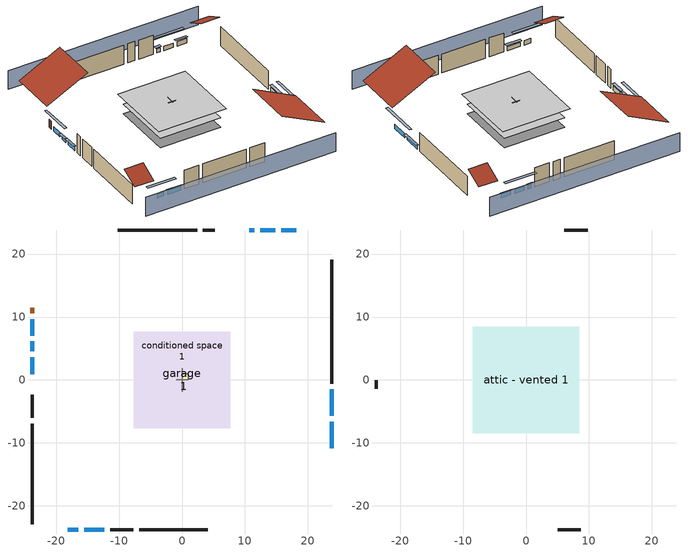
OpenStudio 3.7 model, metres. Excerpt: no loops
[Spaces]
garage 1
 floor foundation (Slab1 construction): -3.66,-3.66 -3.66,3.66 3.66,3.66 3.66,-3.66 z0
 wall outside (Wall1 construction): -11.41,-23.82 -7.75,-23.82 z0:4.88
 wall outside (Wall2 construction): -23.82,-2.34 -23.82,-6 z0:4.88
 wall outside (Wall12 construction): 5.16,23.82 3.33,23.82 z0:4.88
 wall to conditioned space 1 (Wall5 construction Reversed): 0,-1.83 0,1.83 z0:4.88
 wall to conditioned space 1 (Wall6 construction Reversed): 0.91,0 -0.91,0 z0:4.88
conditioned space 1
 floor to garage 1 (Floor1 construction): -3.66,-3.66 -3.66,3.66 3.66,3.66 3.66,-3.66 z0
 floor foundation (Slab2 construction): -7.63,-7.63 -7.63,7.63 7.63,7.63 7.63,-7.63 z0
 floor adiabatic (AdiabaticFloorConstruction): -7.63,-7.63 -7.63,7.63 7.63,7.63 7.63,-7.63 z2.44
 wall outside (Wall3 construction): 23.82,-0.57 23.82,19.1 z0:4.88
 wall outside (Wall4 construction): -6.82,-23.82 4.11,-23.82 z0:4.88
 wall outside (Wall7 construction): -23.82,-6.93 -23.82,-22.89 z0:4.88
 wall outside (Wall8 construction): 2.4,23.82 -10.19,23.82 z0:4.88
 wall outside (AdiabaticWallConstruction): 23.82,-10.85 23.82,-6.64 / 23.82,-5.71 23.82,-1.5 z0:1.13; -18.16,-23.82 -16.49,-23.82 / 14.82,23.82 12.42,23.82 / 18.16,23.82 15.75,23.82 z0:1.1; -15.56,-23.82 -12.33,-23.82 z0:1.07; -23.82,9.64 -23.82,7.06 z0:1.16; -23.82,6.13 -23.82,4.53 / 11.49,23.82 10.72,23.82 z0:1.04; -23.82,3.61 -23.82,0.88 z0:1.19
 wall outside (AdiabaticWallConstruction 1): -23.82,11.49 -23.82,10.57 z0:2.03
 window (WindowConstruction): 23.82,-10.85 23.82,-6.64 z0:1.13
 window (WindowConstruction 1): 23.82,-5.71 23.82,-1.5 z0:1.13
 window (WindowConstruction 2): -18.15,-23.82 -16.49,-23.82 z0:1.1
 window (WindowConstruction 3): -15.56,-23.82 -12.34,-23.82 z0:1.07
 window (WindowConstruction 4): -23.82,9.64 -23.82,7.06 z0:1.16
 window (WindowConstruction 5): -23.82,6.13 -23.82,4.53 z0:1.04
 window (WindowConstruction 6): -23.82,3.6 -23.82,0.89 z0:1.19
 window (WindowConstruction 7): 14.82,23.82 12.42,23.82 z0:1.1
 window (WindowConstruction 8): 11.49,23.82 10.72,23.82 z0:1.04
 window (WindowConstruction 9): 18.15,23.82 15.75,23.82 z0:1.1
 door (Door): -23.82,11.48 -23.82,10.57 z0:2.03
 ceiling adiabatic (AdiabaticFloorConstruction): 7.63,-7.63 7.63,7.63 -7.63,7.63 -7.63,-7.63 z2.44
central ac and furnace airloop ret air space
 floor adiabatic (AdiabaticConst): 0,0 0,1 1,1 1,0 z0
 wall adiabatic (AdiabaticConst): 0,1 0,0 1,0 1,1 0,1 z0:1
 ceiling adiabatic (AdiabaticConst): 1,0 1,1 0,1 0,0 z1
attic - vented 1
 floor to conditioned space 1 (Floor2 construction Reversed): -8.46,-8.46 -8.46,8.46 8.46,8.46 8.46,-8.46 z4.88
 wall outside (Wall9 construction): 5.04,-23.82 8.73,-23.82 z0:4.88
 wall outside (Wall10 construction): 9.79,23.82 6.09,23.82 z0:4.88
 wall outside (Wall11 construction): -23.82,-0.04 -23.82,-1.42 z0:4.88
 roof outside (Roof1 construction): 23.82,-11.78,4.88 13.05,-11.78,10.26 13.05,-23.82,10.26 23.82,-23.82,4.88
 roof outside (Roof2 construction): -19.08,-23.82,4.88 -19.08,-19.58,7 -23.82,-19.58,7 -23.82,-23.82,4.88
 roof outside (Roof3 construction): 19.08,23.82,4.88 19.08,19.58,7 23.82,19.58,7 23.82,23.82,4.88
 roof outside (Roof4 construction): -23.82,12.41,4.88 -13.62,12.41,9.98 -13.62,23.82,9.98 -23.82,23.82,4.88
shading: 23.82,28.39 -23.82,28.39 / -23.82,-28.39 23.82,-28.39 z0:4.88; 23.82,-3.89 23.82,-13.59 24.43,-13.59 24.43,-3.89 z3.87; 23.82,-1.19 23.82,-6.01 24.43,-6.01 24.43,-1.19 z1.43; -13.74,-23.82 -20.9,-23.82 -20.9,-24.43 -13.74,-24.43 z3.84; -12.03,-23.82 -15.86,-23.82 -15.86,-24.43 -12.03,-24.43 z1.37; -23.82,4.32 -23.82,12.38 -24.43,12.38 -24.43,4.32 z3.9; -23.82,4.23 -23.82,6.43 -24.43,6.43 -24.43,4.23 z1.34; -23.82,0.58 -23.82,3.91 -24.43,3.91 -24.43,0.58 z1.49; 9.67,23.82 17.56,23.82 17.56,24.43 9.67,24.43 z3.84; 10.41,23.82 11.79,23.82 11.79,24.43 10.41,24.43 z1.34; 15.45,23.82 18.46,23.82 18.46,24.43 15.45,24.43 z1.4
[Site]
Flagstaff Airport_AZ_USA: Latitude {deg}=35.14; Longitude {deg}=-111.67; Time Zone {hr}=-7; Elevation {m}=2139; Terrain=Suburbs
[Site:GroundTemperature:Shallow]
5.11996, 3.5264, 3.39878, 4.15501, 7.19083, 10.2125, 12.8321, 14.4916, 14.6326, 13.2829, 10.7301, 7.80108
[Site:WaterMainsTemperature]
Calculation Method=Schedule; Temperature Schedule=mains temperature schedule
[Building]
Building 1
[Material] Roughness=Rough
Name | Thickness {m} | Conductivity {W/m-K} | Density {kg/m3} | Specific Heat {J/kg-K} | Thermal Absorptance | Solar Absorptance | Visible Absorptance
wood shingles or shakes | 0.00635 | 0.162714 | 1121.4 | 1465.45 | 0.9 | 0.85 | 0.85
roof rigid ins | 0.00281632 | 0.029427 | 32.04 | 1214.23 | 0.9 | 0.7 | 0.7
osb sheathing 0.5 in. | 0.0127 | 0.115458 | 512.64 | 1214.23 | 0.9 | 0.6 | 0.6
wood siding | 0.0254 | 0.102417 | 544.68 | 1172.36 | 0.9 | 0.85 | 0.85
osb sheathing 0.5 in. 1 | 0.0127 | 0.115458 | 512.64 | 1214.23 | 0.9 | 0.7 | 0.7
wall stud and cavity | 0.1397 | 0.727959 | 139.0536 | 1170.24 | 0.9 | 0.6 | 0.6
wall stud and cavity 1 | 0.1397 | 0.0951301 | 139.0536 | 1170.24 | 0.9 | 0.7 | 0.7
gypsum board | 0.0127 | 0.160291 | 801 | 837.4 | 0.9 | 0.6 | 0.6
osb sheathing 0.5 in. 2; osb sheathing 0.5 in. 3 | 0.0127 | 0.115458 | 512.64 | 1214.23
wall stud and cavity 2 | 0.1397 | 0.0856282 | 139.0536 | 1170.24 | 0.9 | 0.7 | 0.7
floor stud and cavity | 0.1397 | 0.923637 | 92.3553 | 1139.71 | 0.9 | 0.7 | 0.7
osb sheathing 0.75 in. | 0.01905 | 0.115458 | 512.64 | 1214.23 | 0.9 | 0.7 | 0.7
floor covering | 0.0127 | 0.0433444 | 54.468 | 1339.84 | 0.9 | 0.6 | 0.6
ceiling loosefill ins | 0.0846667 | 0.0480833 | 16.02 | 1046.75 | 0.9 | 0.7 | 0.7
ceiling stud and cavity | 0.1397 | 0.0920385 | 65.682 | 1177.47 | 0.9 | 0.7 | 0.7
concrete 4.0 in. | 0.1016 | 1.803125 | 2242.8 | 837.4 | 0.9 | 0.7 | 0.7
floor covering 1 | 0.0127 | 0.0450781 | 54.468 | 1339.84 | 0.9 | 0.9 | 0.9
wood siding 1; wood siding 2 | 0.0254 | 0.102417 | 544.68 | 1172.36
wall rigid ins; floor rigid ins | 0.512978 | 0.029427 | 32.04 | 1214.23 | 0.9 | 0.7 | 0.7
wall stud and cavity 3 | 0.0889 | 0.380278 | 52.3479 | 1209.89 | 0.9 | 0.7 | 0.7
door material | 0.04445 | 0.0612267 | 512.64 | 1214.23 | 0.9 | 0.7 | 0.7
floor stud and cavity 1 | 0.1397 | 1.75129 | 37.0049 | 1207.88 | 0.9 | 0.7 | 0.7
wall stud and cavity 4 | 0.0889 | 0.391764 | 83.0341 | 1211.67 | 0.9 | 0.7 | 0.7
furniture material conditioned space 1; furniture material garage 1 | 0.1524 | 0.115458 | 640.8 | 1214.23 | 0.9 | 0.6 | 0.6
[Construction]
Roof1 construction; Roof2 construction; Roof3 construction; Roof4 construction: wood shingles or shakes, roof rigid ins, osb sheathing 0.5 in.
Wall1 construction; Wall2 construction: wood siding, osb sheathing 0.5 in. 1, wall stud and cavity
Wall3 construction; Wall4 construction: wood siding, osb sheathing 0.5 in. 1, wall stud and cavity 1, gypsum board
Wall5 construction Reversed: gypsum board, wall stud and cavity 2, osb sheathing 0.5 in. 2
Wall6 construction Reversed: gypsum board, wall stud and cavity 2, osb sheathing 0.5 in. 3
Wall7 construction; Wall8 construction: wood siding, osb sheathing 0.5 in. 3, wall stud and cavity 1, gypsum board
Wall9 construction; Wall10 construction; Wall11 construction; Wall12 construction: wood siding, osb sheathing 0.5 in. 3, wall stud and cavity
Floor1 construction: floor stud and cavity, osb sheathing 0.75 in., floor covering
Floor2 construction Reversed: gypsum board, ceiling stud and cavity, ceiling loosefill ins
Slab1 construction: concrete 4.0 in.
Slab2 construction: concrete 4.0 in., floor covering 1
WindowConstruction; WindowConstruction 1; WindowConstruction 2; WindowConstruction 3; WindowConstruction 4; WindowConstruction 5; WindowConstruction 6; WindowConstruction 7; WindowConstruction 8; WindowConstruction 9: WindowMaterial
AdiabaticWallConstruction: wood siding 1, wall rigid ins, wall stud and cavity 3, gypsum board
Door: door material
AdiabaticWallConstruction 1: wood siding 2, wall rigid ins, wall stud and cavity 3, gypsum board
AdiabaticFloorConstruction: floor stud and cavity 1, floor rigid ins, osb sheathing 0.75 in., floor covering
PartitionWallConstruction: gypsum board, wall stud and cavity 4, gypsum board
furniture construction conditioned space 1: furniture material conditioned space 1
furniture construction garage 1: furniture material garage 1
AdiabaticConst: Adiabatic
[WindowMaterial:SimpleGlazingSystem]
WindowMaterial: U-Factor {W/m2-K}=2.78222; Solar Heat Gain Coefficient=0.56
[Material:NoMass]
Adiabatic: Roughness=Rough; Thermal Resistance {m2-K/W}=176.1
[ThermalZone] Multiplier=1; Use Ideal Air Loads=No
Name | Volume {m3} | Thermostat
conditioned space | 1265.65 | conditioned space temperature setpoint
attic - vented | 361.037
garage | 130.484
central ac and furnace airloop ret air zone | 1
[Sizing:Zone] Zone Cooling Design Supply Air Temperature Input Method=SupplyAirTemperature; Zone Cooling Design Supply Air Temperature {C}=14; Zone Cooling Design Supply Air Temperature Difference {deltaC}=11.11; Zone Heating Design Supply Air Temperature Input Method=SupplyAirTemperature; Zone Heating Design Supply Air Temperature {C}=40; Zone Heating Design Supply Air Temperature Difference {deltaC}=11.11; Zone Cooling Design Supply Air Humidity Ratio {kg-H2O/kg-air}=0.0085; Zone Heating Design Supply Air Humidity Ratio {kg-H2O/kg-air}=0.008; Cooling Design Air Flow Method=DesignDay; Heating Design Air Flow Method=DesignDay; Account for Dedicated Outdoor Air System=No; Dedicated Outdoor Air System Control Strategy=NeutralSupplyAir; Dedicated Outdoor Air Low Setpoint Temperature for Design {C}=autosize; Dedicated Outdoor Air High Setpoint Temperature for Design {C}=autosize; Zone Load Sizing Method=Sensible Load Only No Latent Load; Zone Latent Cooling Design Supply Air Humidity Ratio Input Method=HumidityRatioDifference; Zone Cooling Design Supply Air Humidity Ratio Difference {kgWater/kgDryAir}=0.005; Zone Latent Heating Design Supply Air Humidity Ratio Input Method=HumidityRatioDifference; Zone Humidification Design Supply Air Humidity Ratio Difference {kgWater/kgDryAir}=0.005
attic - vented; central ac and furnace airloop ret air zone
[Space] Building Unit=Building Unit 1
Name | Thermal Zone | Volume {m3}
conditioned space 1 | conditioned space | 1265.65
attic - vented 1 | attic - vented | 361.037
garage 1 | garage | 130.484
central ac and furnace airloop ret air space | central ac and furnace airloop ret air zone
[ThermostatSetpoint:DualSetpoint]
conditioned space temperature setpoint: Heating Setpoint Temperature Schedule=heating setpoint; Cooling Setpoint Temperature Schedule=cooling setpoint
[Foundation:Kiva] Wall Height Above Grade {m}=0.1016; Wall Depth Below Slab {m}=0.2032
Name | Initial Indoor Air Temperature {C}
Foundation Kiva 1 | 7.04774
Foundation Kiva 2 | 20
[Foundation:Kiva:Settings]
Soil Conductivity {W/m-K}=0.8655; Soil Density {kg/m3}=1842.3; Soil Specific Heat {J/kg-K}=418.7; Ground Solar Absorptivity=0.9; Ground Thermal Absorptivity=0.9; Ground Surface Roughness {m}=0.03; Far-Field Width {m}=40; Deep-Ground Boundary Condition=ZeroFlux; Deep-Ground Depth {m}=40; Minimum Cell Dimension {m}=0.2; Maximum Cell Growth Coefficient=3; Simulation Timestep=Timestep
[SurfaceProperty:ExposedFoundationPerimeter] Exposed Perimeter Calculation Method=TotalExposedPerimeter
Name | Total Exposed Perimeter {m}
Slab1 | 18.288
Slab2 | 56.26608
[SurfaceProperty:IncidentSolarMultiplier] Incident Solar Multiplier=1; Incident Solar Multiplier Schedule=trans schedule winter=0.85 summer=0.7
Window1; Window2; Window3; Window4; Window5; Window6; Window7; Window8; Window9; Window10
[InternalMass:Definition] Design Level Calculation Method=SurfaceArea
Name | Construction | Surface Area {m2}
partition wall mass | PartitionWallConstruction | 519.049
furniture mass conditioned space 1 | furniture construction conditioned space 1 | 207.62
furniture mass garage 1 | furniture construction garage 1 | 5.35122
[InternalMass] Multiplier=1
Name | Internal Mass Definition | Space or SpaceType
partition wall mass | partition wall mass | conditioned space 1
furniture mass conditioned space 1 | furniture mass conditioned space 1 | conditioned space 1
furniture mass garage 1 | furniture mass garage 1 | garage 1
[External:File]
External File 1: File=in.schedules.csv
[People:Definition]
occupants: Number of People Calculation Method=People; Number of People {people}=2; Fraction Radiant=0.314171; Sensible Heat Fraction=0.56303; Carbon Dioxide Generation Rate {m3/s-W}=0; Enable ASHRAE 55 Comfort Warnings=No; Mean Radiant Temperature Calculation Type=ZoneAveraged
[People]
occupants: People Definition=occupants; Space or SpaceType=conditioned space 1; Number of People Schedule=occupants; Activity Level Schedule=occupants activity schedule; Multiplier=1
[ElectricEquipment:Definition] Design Level Calculation Method=EquipmentLevel
Name | Design Level {W} | Fraction Latent | Fraction Radiant | Fraction Lost
ceiling fan | 12.7132 | 0 | 0.558 | 0
clothes washer | 494.035 | 0.03 | 0.162 | 0.7
clothes dryer | 233.363 | 0.0164787 | 0.0801128 | 0.85
dishwasher | 1108.14 | 0.3 | 0.18 | 0.4
fridge; fridge 2 | 64.939 | 0 | 0.6 | 0
cooking range | 85.0073 | 0.161847 | 0.382892 | 0.2
misc plug loads | 591.122 | 0.021 | 0.558 | 0.049
misc permanent spa heater | 534.445 | 0 | 0 | 1
misc permanent spa pump | 558.899 | 0 | 0 | 1
whole house fan; mech vent house fan | 0 | 0 | 0 | 1
mech vent house fan cfis | 0 | 0 | 0 | 0
mech vent range fan 0; mech vent bath fan 0 | 30 | 0 | 0 | 1
[ElectricEquipment]
Name | Electric Equipment Definition | Space or SpaceType | Schedule
ceiling fan | ceiling fan | conditioned space 1 | ceiling_fan
clothes washer | clothes washer | conditioned space 1 | clothes_washer
clothes dryer | clothes dryer | conditioned space 1 | clothes_dryer
dishwasher | dishwasher | conditioned space 1 | dishwasher
fridge | fridge | conditioned space 1 | fridge schedule
fridge 1 | fridge 2 | garage 1 | fridge schedule 1
cooking range | cooking range | conditioned space 1 | cooking_range
misc plug loads | misc plug loads | conditioned space 1 | plug_loads_other
misc permanent spa heater | misc permanent spa heater | conditioned space 1 | misc permanent spa heater schedule
misc permanent spa pump | misc permanent spa pump | conditioned space 1 | misc permanent spa pump schedule
whole house fan | whole house fan | conditioned space 1 | Always On Discrete
mech vent house fan | mech vent house fan | conditioned space 1 | mech vent house fan schedule
mech vent house fan cfis | mech vent house fan cfis | conditioned space 1 | mech vent house fan cfis schedule
mech vent range fan 0 | mech vent range fan 0 | conditioned space 1 | mech vent range fan 0 schedule
mech vent bath fan 0 | mech vent bath fan 0 | conditioned space 1 | mech vent bath fan 0 schedule
[OtherEquipment:Definition] Design Level Calculation Method=EquipmentLevel
Name | Design Level {W} | Fraction Latent | Fraction Radiant | Fraction Lost
water heater energy adjustment1 | 0.01 | 0 | 0 | 1
clothes dryer 2 | 3100.27 | 0.0164787 | 0.0801128 | 0.85
cooking range 2 | 2491.32 | 0.161847 | 0.382892 | 0.2
water sensible | -658.527 | 0 | 0.6 | 0
water latent | 668.187 | 1 | 0 | 0
central_ac_and_furnace_airloop_0_SupSensLkToCond equip; central_ac_and_furnace_airloop_0_SupCondToLv equip; central_ac_and_furnace_airloop_0_RetCondToRP equip; central_ac_and_furnace_airloop_0_RetSensLkToRP equip; central_ac_and_furnace_airloop_0_SupCondToDZ equip; central_ac_and_furnace_airloop_0_RetCondToDZ equip; central_ac_and_furnace_airloop_0_SupSensLkToDZ equip; mech vent house fan sensible load equip | 0 | 0 | 0 | 0
central_ac_and_furnace_airloop_0_SupLatLkToCond equip; central_ac_and_furnace_airloop_0_RetLatLkToRP equip; central_ac_and_furnace_airloop_0_SupLatLkToDZ equip; mech vent house fan latent load equip | 0 | 1 | 0 | 0
[OtherEquipment]
Name | Other Equipment Definition | Space or SpaceType | Schedule | Fuel Type
water heater energy adjustment1 | water heater energy adjustment1 | garage 1 | Always On Discrete | NaturalGas
clothes dryer 1 | clothes dryer 2 | conditioned space 1 | clothes_dryer | NaturalGas
cooking range 1 | cooking range 2 | conditioned space 1 | cooking_range | NaturalGas
water sensible | water sensible | conditioned space 1 | hot_water_fixtures | None
water latent | water latent | conditioned space 1 | hot_water_fixtures | None
central_ac_and_furnace_airloop_0_SupSensLkToCond equip | central_ac_and_furnace_airloop_0_SupSensLkToCond equip | conditioned space 1 | Always On Discrete | None
central_ac_and_furnace_airloop_0_SupLatLkToCond equip | central_ac_and_furnace_airloop_0_SupLatLkToCond equip | conditioned space 1 | Always On Discrete | None
central_ac_and_furnace_airloop_0_SupCondToLv equip | central_ac_and_furnace_airloop_0_SupCondToLv equip | conditioned space 1 | Always On Discrete | None
central_ac_and_furnace_airloop_0_RetCondToRP equip | central_ac_and_furnace_airloop_0_RetCondToRP equip | central ac and furnace airloop ret air space | Always On Discrete | None
central_ac_and_furnace_airloop_0_RetSensLkToRP equip | central_ac_and_furnace_airloop_0_RetSensLkToRP equip | central ac and furnace airloop ret air space | Always On Discrete | None
central_ac_and_furnace_airloop_0_RetLatLkToRP equip | central_ac_and_furnace_airloop_0_RetLatLkToRP equip | central ac and furnace airloop ret air space | Always On Discrete | None
central_ac_and_furnace_airloop_0_SupCondToDZ equip | central_ac_and_furnace_airloop_0_SupCondToDZ equip | attic - vented 1 | Always On Discrete | None
central_ac_and_furnace_airloop_0_RetCondToDZ equip | central_ac_and_furnace_airloop_0_RetCondToDZ equip | attic - vented 1 | Always On Discrete | None
central_ac_and_furnace_airloop_0_SupSensLkToDZ equip | central_ac_and_furnace_airloop_0_SupSensLkToDZ equip | attic - vented 1 | Always On Discrete | None
central_ac_and_furnace_airloop_0_SupLatLkToDZ equip | central_ac_and_furnace_airloop_0_SupLatLkToDZ equip | attic - vented 1 | Always On Discrete | None
mech vent house fan sensible load equip | mech vent house fan sensible load equip | conditioned space 1 | Always On Discrete | None
mech vent house fan latent load equip | mech vent house fan latent load equip | conditioned space 1 | Always On Discrete | None
[EnergyManagementSystem:Actuator]
Name | Actuated Component | Actuated Component Type | Actuated Component Control Type | Zone or Space
water_heater_ec_adj_act | water heater energy adjustment1 | OtherEquipment | Power Level | garage 1
central_ac_and_furnace_airloop_0_SupSensLkToCond_equip_act | central_ac_and_furnace_airloop_0_SupSensLkToCond equip | OtherEquipment | Power Level | conditioned space 1
central_ac_and_furnace_airloop_0_SupLatLkToCond_equip_act | central_ac_and_furnace_airloop_0_SupLatLkToCond equip | OtherEquipment | Power Level | conditioned space 1
central_ac_and_furnace_airloop_0_SupCondToLv_equip_act | central_ac_and_furnace_airloop_0_SupCondToLv equip | OtherEquipment | Power Level | conditioned space 1
central_ac_and_furnace_airloop_0_RetCondToRP_equip_act | central_ac_and_furnace_airloop_0_RetCondToRP equip | OtherEquipment | Power Level | central ac and furnace airloop ret air space
central_ac_and_furnace_airloop_0_RetSensLkToRP_equip_act | central_ac_and_furnace_airloop_0_RetSensLkToRP equip | OtherEquipment | Power Level | central ac and furnace airloop ret air space
central_ac_and_furnace_airloop_0_RetLatLkToRP_equip_act | central_ac_and_furnace_airloop_0_RetLatLkToRP equip | OtherEquipment | Power Level | central ac and furnace airloop ret air space
central_ac_and_furnace_airloop_0_SupCondToDZ_equip_act | central_ac_and_furnace_airloop_0_SupCondToDZ equip | OtherEquipment | Power Level | attic - vented 1
central_ac_and_furnace_airloop_0_RetCondToDZ_equip_act | central_ac_and_furnace_airloop_0_RetCondToDZ equip | OtherEquipment | Power Level | attic - vented 1
central_ac_and_furnace_airloop_0_SupSensLkToDZ_equip_act | central_ac_and_furnace_airloop_0_SupSensLkToDZ equip | OtherEquipment | Power Level | attic - vented 1
central_ac_and_furnace_airloop_0_SupLatLkToDZ_equip_act | central_ac_and_furnace_airloop_0_SupLatLkToDZ equip | OtherEquipment | Power Level | attic - vented 1
whole_house_fan_act | whole house fan | ElectricEquipment | Electricity Rate | conditioned space 1
mech_vent_house_fan_cfis_act | mech vent house fan cfis | ElectricEquipment | Electricity Rate | conditioned space 1
mech_vent_house_fan_sensible_load_equip_act | mech vent house fan sensible load equip | OtherEquipment | Power Level | conditioned space 1
mech_vent_house_fan_latent_load_equip_act | mech vent house fan latent load equip | OtherEquipment | Power Level | conditioned space 1
[WaterUse:Equipment:Definition]
Name | Peak Flow Rate {m3/s}
clothes washer | 3.12053e-06
dishwasher | 6.3886e-06
[Lights:Definition] Design Level Calculation Method=LightingLevel; Fraction Radiant=0.6; Fraction Visible=0.2; Return Air Fraction=0
Name | Lighting Level {W}
interior lighting | 812.328
garage lighting | 12.0143
[Lights] Fraction Replaceable=1
Name | Lights Definition | Space or SpaceType | Schedule
interior lighting | interior lighting | conditioned space 1 | lighting_interior
garage lighting | garage lighting | garage 1 | lighting_garage
[Exterior:Lights:Definition]
exterior lighting: Design Level {W}=34.2906
[Exterior:Lights]
exterior lighting: Exterior Lights Definition=exterior lighting; Schedule=exterior lighting schedule
[ZoneMixing] Schedule=Always On Continuous; Design Flow Rate Calculation Method=Flow/Zone; Design Flow Rate {m3/s}=0
Name | Zone or Space | Source Zone or Space
central_ac_and_furnace_airloop_0_ZoneMixDZToCond mix | conditioned space | attic - vented
central_ac_and_furnace_airloop_0_ZoneMixCondToDZ mix; whole house fan mix | attic - vented | conditioned space
[SpaceInfiltration:DesignFlowRate] Space or SpaceType=conditioned space 1; Schedule=Always On Discrete; Design Flow Rate Calculation Method=Flow/Space; Design Flow Rate {m3/s}=0
natural vent flow; whole house fan flow; infil flow
[SpaceInfiltration:EffectiveLeakageArea] Schedule=Always On Discrete
Name | Space or SpaceType | Effective Air Leakage Area {cm2} | Stack Coefficient | Wind Coefficient
infil|garage 1 | garage 1 | 81.5512 | 0.000258295 | 6.19542e-05
infil|attic - vented 1 | attic - vented 1 | 9541.74 | 0.000713699 | 5.01389e-05
[BuildingUnit]
Building Unit 1
[Schedule:Ruleset]
Name | Default Day Schedule
heating setpoint | heating setpoint default day
cooling setpoint | cooling setpoint default day
trans schedule winter=0.85 summer=0.7 | trans schedule winter=0.85 summer=0.7 default day
fridge schedule | fridge schedule default day
fridge schedule 1 | fridge schedule default day 1
exterior lighting schedule | exterior lighting schedule default day
misc permanent spa heater schedule | misc permanent spa heater schedule default day
misc permanent spa pump schedule | misc permanent spa pump schedule default day
mech vent range fan 0 schedule | mech vent range fan 0 schedule default day
mech vent bath fan 0 schedule | mech vent bath fan 0 schedule default day
[Schedule:Day]
heating setpoint default day; cooling setpoint default day; trans schedule winter=0.85 summer=0.7 default day; fridge schedule default day; fridge schedule default day 1; exterior lighting schedule default day; misc permanent spa heater schedule default day; misc permanent spa pump schedule default day; mech vent range fan 0 schedule default day; mech vent bath fan 0 schedule default day: 24, 0, 0
heating setpoint allday1: 24, 0, 20
cooling setpoint allday1: 24, 0, 23.8889
trans schedule winter=0.85 summer=0.7 allday1; trans schedule winter=0.85 summer=0.7 allday244: 24, 0, 0.85
trans schedule winter=0.85 summer=0.7 allday152: 24, 0, 0.7
fridge schedule allday1; fridge schedule allday12; fridge schedule allday1 1; fridge schedule allday12 1: 1, 0, 0.610949, 2, 0, 0.595675, 3, 0, 0.580401, 4, 0, 0.565128, 6, 0, 0.549854, 7, 0, 0.580401, 8, 0, 0.610949, 10, 0, 0.626223, 12, 0, 0.610949, 15, 0, 0.641496, 16, 0, 0.626223, 17, 0, 0.672044, 18, 0, 0.733139, 19, 0, 0.763686, 20, 0, 0.733139, 21, 0, 0.717865, 22, 0, 0.702591, 23, 0, 0.672044, 24, 0, 0.626223
fridge schedule allday2; fridge schedule allday2 1: 1, 0, 0.609489, 2, 0, 0.594252, 3, 0, 0.579015, 4, 0, 0.563777, 6, 0, 0.54854, 7, 0, 0.579015, 8, 0, 0.609489, 10, 0, 0.624726, 12, 0, 0.609489, 15, 0, 0.639964, 16, 0, 0.624726, 17, 0, 0.670438, 18, 0, 0.731387, 19, 0, 0.761861, 20, 0, 0.731387, 21, 0, 0.71615, 22, 0, 0.700912, 23, 0, 0.670438, 24, 0, 0.624726
fridge schedule allday3; fridge schedule allday3 1: 1, 0, 0.791241, 2, 0, 0.77146, 3, 0, 0.751679, 4, 0, 0.731898, 6, 0, 0.712117, 7, 0, 0.751679, 8, 0, 0.791241, 10, 0, 0.811022, 12, 0, 0.791241, 15, 0, 0.830803, 16, 0, 0.811022, 17, 0, 0.870365, 18, 0, 0.949489, 19, 0, 0.989051, 20, 0, 0.949489, 21, 0, 0.929708, 22, 0, 0.909927, 23, 0, 0.870365, 24, 0, 0.811022
fridge schedule allday6; fridge schedule allday6 1: 1, 0, 0.8, 2, 0, 0.78, 3, 0, 0.76, 4, 0, 0.74, 6, 0, 0.72, 7, 0, 0.76, 8, 0, 0.8, 10, 0, 0.82, 12, 0, 0.8, 15, 0, 0.84, 16, 0, 0.82, 17, 0, 0.88, 18, 0, 0.96, 19, 0, 1, 20, 0, 0.96, 21, 0, 0.94, 22, 0, 0.92, 23, 0, 0.88, 24, 0, 0.82
fridge schedule allday10; fridge schedule allday10 1: 1, 0, 0.679562, 2, 0, 0.662573, 3, 0, 0.645584, 4, 0, 0.628595, 6, 0, 0.611606, 7, 0, 0.645584, 8, 0, 0.679562, 10, 0, 0.696551, 12, 0, 0.679562, 15, 0, 0.71354, 16, 0, 0.696551, 17, 0, 0.747518, 18, 0, 0.815474, 19, 0, 0.849453, 20, 0, 0.815474, 21, 0, 0.798485, 22, 0, 0.781496, 23, 0, 0.747518, 24, 0, 0.696551
fridge schedule allday11; fridge schedule allday11 1: 1, 0, 0.675182, 2, 0, 0.658303, 3, 0, 0.641423, 4, 0, 0.624544, 6, 0, 0.607664, 7, 0, 0.641423, 8, 0, 0.675182, 10, 0, 0.692062, 12, 0, 0.675182, 15, 0, 0.708942, 16, 0, 0.692062, 17, 0, 0.742701, 18, 0, 0.810219, 19, 0, 0.843978, 20, 0, 0.810219, 21, 0, 0.793339, 22, 0, 0.77646, 23, 0, 0.742701, 24, 0, 0.692062
exterior lighting schedule weekday1; exterior lighting schedule weekday12: 5, 0, 0.434959, 6, 0, 0.349858, 7, 0, 0.330947, 8, 0, 0.321491, 9, 0, 0.312035, 10, 0, 0.264757, 11, 0, 0.208024, 12, 0, 0.141834, 13, 0, 0.113467, 15, 0, 0.104012, 16, 0, 0.113467, 17, 0, 0.179657, 18, 0, 0.349858, 19, 0, 0.463325, 20, 0, 0.614615, 21, 0, 0.860461, 22, 0, 0.99284, 23, 0, 0.860461, 24, 0, 0.595704
exterior lighting schedule weekend1; exterior lighting schedule weekend12: 2, 0, 0.434959, 4, 0, 0.425503, 5, 0, 0.434959, 6, 0, 0.425503, 7, 0, 0.416047, 8, 0, 0.38768, 9, 0, 0.340402, 10, 0, 0.283669, 11, 0, 0.226935, 12, 0, 0.15129, 13, 0, 0.113467, 15, 0, 0.104012, 16, 0, 0.113467, 17, 0, 0.179657, 18, 0, 0.359314, 19, 0, 0.45387, 20, 0, 0.567337, 21, 0, 0.784816, 22, 0, 0.926651, 23, 0, 0.803728, 24, 0, 0.557882
exterior lighting schedule weekday2: 5, 0, 0.438095, 6, 0, 0.352381, 7, 0, 0.333333, 8, 0, 0.32381, 9, 0, 0.314286, 10, 0, 0.266667, 11, 0, 0.209524, 12, 0, 0.142857, 13, 0, 0.114286, 15, 0, 0.104762, 16, 0, 0.114286, 17, 0, 0.180952, 18, 0, 0.352381, 19, 0, 0.466667, 20, 0, 0.619048, 21, 0, 0.866667, 22, 0, 1, 23, 0, 0.866667, 24, 0, 0.6
exterior lighting schedule weekend2: 2, 0, 0.438095, 4, 0, 0.428571, 5, 0, 0.438095, 6, 0, 0.428571, 7, 0, 0.419048, 8, 0, 0.390476, 9, 0, 0.342857, 10, 0, 0.285714, 11, 0, 0.228571, 12, 0, 0.152381, 13, 0, 0.114286, 15, 0, 0.104762, 16, 0, 0.114286, 17, 0, 0.180952, 18, 0, 0.361905, 19, 0, 0.457143, 20, 0, 0.571429, 21, 0, 0.790476, 22, 0, 0.933333, 23, 0, 0.809524, 24, 0, 0.561905
exterior lighting schedule weekday3; exterior lighting schedule weekday5: 5, 0, 0.346085, 6, 0, 0.278373, 7, 0, 0.263325, 8, 0, 0.255802, 9, 0, 0.248278, 10, 0, 0.21066, 11, 0, 0.165519, 12, 0, 0.112854, 13, 0, 0.090283, 15, 0, 0.0827594, 16, 0, 0.090283, 17, 0, 0.142948, 18, 0, 0.278373, 19, 0, 0.368656, 20, 0, 0.489033, 21, 0, 0.684646, 22, 0, 0.789976, 23, 0, 0.684646, 24, 0, 0.473986
exterior lighting schedule weekend3; exterior lighting schedule weekend5: 2, 0, 0.346085, 4, 0, 0.338561, 5, 0, 0.346085, 6, 0, 0.338561, 7, 0, 0.331038, 8, 0, 0.308467, 9, 0, 0.270849, 10, 0, 0.225707, 11, 0, 0.180566, 12, 0, 0.120377, 13, 0, 0.090283, 15, 0, 0.0827594, 16, 0, 0.090283, 17, 0, 0.142948, 18, 0, 0.285896, 19, 0, 0.361132, 20, 0, 0.451415, 21, 0, 0.624457, 22, 0, 0.737311, 23, 0, 0.639504, 24, 0, 0.443891
exterior lighting schedule weekday4: 5, 0, 0.344691, 6, 0, 0.277251, 7, 0, 0.262265, 8, 0, 0.254771, 9, 0, 0.247278, 10, 0, 0.209812, 11, 0, 0.164852, 12, 0, 0.112399, 13, 0, 0.0899193, 15, 0, 0.082426, 16, 0, 0.0899193, 17, 0, 0.142372, 18, 0, 0.277251, 19, 0, 0.367171, 20, 0, 0.487063, 21, 0, 0.681888, 22, 0, 0.786794, 23, 0, 0.681888, 24, 0, 0.472076
exterior lighting schedule weekend4: 2, 0, 0.344691, 4, 0, 0.337197, 5, 0, 0.344691, 6, 0, 0.337197, 7, 0, 0.329704, 8, 0, 0.307224, 9, 0, 0.269758, 10, 0, 0.224798, 11, 0, 0.179839, 12, 0, 0.119892, 13, 0, 0.0899193, 15, 0, 0.082426, 16, 0, 0.0899193, 17, 0, 0.142372, 18, 0, 0.284744, 19, 0, 0.359677, 20, 0, 0.449597, 21, 0, 0.621942, 22, 0, 0.734341, 23, 0, 0.636928, 24, 0, 0.442103
exterior lighting schedule weekday6; exterior lighting schedule weekday9: 5, 0, 0.28823, 6, 0, 0.231837, 7, 0, 0.219305, 8, 0, 0.213039, 9, 0, 0.206773, 10, 0, 0.175444, 11, 0, 0.137849, 12, 0, 0.093988, 13, 0, 0.0751904, 15, 0, 0.0689245, 16, 0, 0.0751904, 17, 0, 0.119051, 18, 0, 0.231837, 19, 0, 0.307027, 20, 0, 0.407281, 21, 0, 0.570194, 22, 0, 0.657916, 23, 0, 0.570194, 24, 0, 0.394749
exterior lighting schedule weekend6; exterior lighting schedule weekend9: 2, 0, 0.28823, 4, 0, 0.281964, 5, 0, 0.28823, 6, 0, 0.281964, 7, 0, 0.275698, 8, 0, 0.2569, 9, 0, 0.225571, 10, 0, 0.187976, 11, 0, 0.150381, 12, 0, 0.100254, 13, 0, 0.0751904, 15, 0, 0.0689245, 16, 0, 0.0751904, 17, 0, 0.119051, 18, 0, 0.238103, 19, 0, 0.300761, 20, 0, 0.375952, 21, 0, 0.520067, 22, 0, 0.614055, 23, 0, 0.532598, 24, 0, 0.369686
exterior lighting schedule weekday7: 5, 0, 0.286139, 6, 0, 0.230155, 7, 0, 0.217714, 8, 0, 0.211494, 9, 0, 0.205273, 10, 0, 0.174171, 11, 0, 0.136849, 12, 0, 0.0933061, 13, 0, 0.0746448, 15, 0, 0.0684244, 16, 0, 0.0746448, 17, 0, 0.118188, 18, 0, 0.230155, 19, 0, 0.3048, 20, 0, 0.404326, 21, 0, 0.566057, 22, 0, 0.653142, 23, 0, 0.566057, 24, 0, 0.391885
exterior lighting schedule weekend7: 2, 0, 0.286139, 4, 0, 0.279918, 5, 0, 0.286139, 6, 0, 0.279918, 7, 0, 0.273698, 8, 0, 0.255037, 9, 0, 0.223935, 10, 0, 0.186612, 11, 0, 0.14929, 12, 0, 0.0995265, 13, 0, 0.0746448, 15, 0, 0.0684244, 16, 0, 0.0746448, 17, 0, 0.118188, 18, 0, 0.236375, 19, 0, 0.298579, 20, 0, 0.373224, 21, 0, 0.516294, 22, 0, 0.6096, 23, 0, 0.528734, 24, 0, 0.367004
exterior lighting schedule weekday10: 5, 0, 0.345039, 6, 0, 0.277532, 7, 0, 0.26253, 8, 0, 0.255029, 9, 0, 0.247528, 10, 0, 0.210024, 11, 0, 0.165019, 12, 0, 0.112513, 13, 0, 0.0900102, 15, 0, 0.0825094, 16, 0, 0.0900102, 17, 0, 0.142516, 18, 0, 0.277532, 19, 0, 0.367542, 20, 0, 0.487555, 21, 0, 0.682578, 22, 0, 0.787589, 23, 0, 0.682578, 24, 0, 0.472554
exterior lighting schedule weekend10: 2, 0, 0.345039, 4, 0, 0.337538, 5, 0, 0.345039, 6, 0, 0.337538, 7, 0, 0.330038, 8, 0, 0.307535, 9, 0, 0.270031, 10, 0, 0.225026, 11, 0, 0.18002, 12, 0, 0.120014, 13, 0, 0.0900102, 15, 0, 0.0825094, 16, 0, 0.0900102, 17, 0, 0.142516, 18, 0, 0.285032, 19, 0, 0.360041, 20, 0, 0.450051, 21, 0, 0.622571, 22, 0, 0.735084, 23, 0, 0.637572, 24, 0, 0.44255
exterior lighting schedule weekday11: 5, 0, 0.343994, 6, 0, 0.276691, 7, 0, 0.261734, 8, 0, 0.254256, 9, 0, 0.246778, 10, 0, 0.209387, 11, 0, 0.164519, 12, 0, 0.112172, 13, 0, 0.0897375, 15, 0, 0.0822593, 16, 0, 0.0897375, 17, 0, 0.142084, 18, 0, 0.276691, 19, 0, 0.366428, 20, 0, 0.486078, 21, 0, 0.680509, 22, 0, 0.785203, 23, 0, 0.680509, 24, 0, 0.471122
exterior lighting schedule weekend11: 2, 0, 0.343994, 4, 0, 0.336516, 5, 0, 0.343994, 6, 0, 0.336516, 7, 0, 0.329037, 8, 0, 0.306603, 9, 0, 0.269212, 10, 0, 0.224344, 11, 0, 0.179475, 12, 0, 0.11965, 13, 0, 0.0897375, 15, 0, 0.0822593, 16, 0, 0.0897375, 17, 0, 0.142084, 18, 0, 0.284169, 19, 0, 0.35895, 20, 0, 0.448687, 21, 0, 0.620684, 22, 0, 0.732856, 23, 0, 0.63564, 24, 0, 0.441209
misc permanent spa heater schedule allday1; misc permanent spa heater schedule allday12: 1, 0, 0.145464, 2, 0, 0.175769, 3, 0, 0.145464, 4, 0, 0.175769, 5, 0, 0.284867, 6, 0, 0.406087, 7, 0, 0.345477, 9, 0, 0.145464, 10, 0, 0.115159, 11, 0, 0.090915, 14, 0, 0.084854, 15, 0, 0.145464, 16, 0, 0.351538, 17, 0, 0.763686, 18, 0, 0.739442, 19, 0, 0.412148, 20, 0, 0.369721, 21, 0, 0.309111, 22, 0, 0.260623, 24, 0, 0.145464
misc permanent spa heater schedule allday2: 1, 0, 0.145116, 2, 0, 0.175349, 3, 0, 0.145116, 4, 0, 0.175349, 5, 0, 0.284186, 6, 0, 0.405117, 7, 0, 0.344652, 9, 0, 0.145116, 10, 0, 0.114884, 11, 0, 0.0906978, 14, 0, 0.0846513, 15, 0, 0.145116, 16, 0, 0.350698, 17, 0, 0.761861, 18, 0, 0.737675, 19, 0, 0.411163, 20, 0, 0.368838, 21, 0, 0.308372, 22, 0, 0.26, 24, 0, 0.145116
misc permanent spa heater schedule allday3: 1, 0, 0.188391, 2, 0, 0.227639, 3, 0, 0.188391, 4, 0, 0.227639, 5, 0, 0.368932, 6, 0, 0.525924, 7, 0, 0.447428, 9, 0, 0.188391, 10, 0, 0.149143, 11, 0, 0.117744, 14, 0, 0.109895, 15, 0, 0.188391, 16, 0, 0.455277, 17, 0, 0.989051, 18, 0, 0.957653, 19, 0, 0.533774, 20, 0, 0.478826, 21, 0, 0.40033, 22, 0, 0.337533, 24, 0, 0.188391
misc permanent spa heater schedule allday6; misc permanent spa pump schedule allday6; misc permanent spa pump schedule allday9: 1, 0, 0.190476, 2, 0, 0.230159, 3, 0, 0.190476, 4, 0, 0.230159, 5, 0, 0.373016, 6, 0, 0.531746, 7, 0, 0.452381, 9, 0, 0.190476, 10, 0, 0.150794, 11, 0, 0.119048, 14, 0, 0.111111, 15, 0, 0.190476, 16, 0, 0.460317, 17, 0, 1, 18, 0, 0.968254, 19, 0, 0.539683, 20, 0, 0.484127, 21, 0, 0.404762, 22, 0, 0.34127, 24, 0, 0.190476
misc permanent spa heater schedule allday10: 1, 0, 0.1618, 2, 0, 0.195509, 3, 0, 0.1618, 4, 0, 0.195509, 5, 0, 0.316859, 6, 0, 0.451693, 7, 0, 0.384276, 9, 0, 0.1618, 10, 0, 0.128092, 11, 0, 0.101125, 14, 0, 0.0943836, 15, 0, 0.1618, 16, 0, 0.391018, 17, 0, 0.849453, 18, 0, 0.822486, 19, 0, 0.458435, 20, 0, 0.411243, 21, 0, 0.343826, 22, 0, 0.289893, 24, 0, 0.1618
misc permanent spa heater schedule allday11: 1, 0, 0.160758, 2, 0, 0.194249, 3, 0, 0.160758, 4, 0, 0.194249, 5, 0, 0.314817, 6, 0, 0.448782, 7, 0, 0.3818, 9, 0, 0.160758, 10, 0, 0.127267, 11, 0, 0.100474, 14, 0, 0.0937753, 15, 0, 0.160758, 16, 0, 0.388498, 17, 0, 0.843978, 18, 0, 0.817185, 19, 0, 0.45548, 20, 0, 0.408593, 21, 0, 0.34161, 22, 0, 0.288024, 24, 0, 0.160758
misc permanent spa pump schedule allday1; misc permanent spa pump schedule allday3; misc permanent spa pump schedule allday5; misc permanent spa pump schedule allday10; misc permanent spa pump schedule allday12: 1, 0, 0.151232, 2, 0, 0.182738, 3, 0, 0.151232, 4, 0, 0.182738, 5, 0, 0.296162, 6, 0, 0.422188, 7, 0, 0.359175, 9, 0, 0.151232, 10, 0, 0.119725, 11, 0, 0.0945197, 14, 0, 0.0882184, 15, 0, 0.151232, 16, 0, 0.365476, 17, 0, 0.793966, 18, 0, 0.76876, 19, 0, 0.428489, 20, 0, 0.38438, 21, 0, 0.321367, 22, 0, 0.270956, 24, 0, 0.151232
misc permanent spa pump schedule allday2: 1, 0, 0.152381, 2, 0, 0.184127, 3, 0, 0.152381, 4, 0, 0.184127, 5, 0, 0.298413, 6, 0, 0.425397, 7, 0, 0.361905, 9, 0, 0.152381, 10, 0, 0.120635, 11, 0, 0.0952381, 14, 0, 0.0888889, 15, 0, 0.152381, 16, 0, 0.368254, 17, 0, 0.8, 18, 0, 0.774603, 19, 0, 0.431746, 20, 0, 0.387302, 21, 0, 0.32381, 22, 0, 0.273016, 24, 0, 0.152381
misc permanent spa pump schedule allday4; misc permanent spa pump schedule allday11: 1, 0, 0.150246, 2, 0, 0.181548, 3, 0, 0.150246, 4, 0, 0.181548, 5, 0, 0.294232, 6, 0, 0.419438, 7, 0, 0.356835, 9, 0, 0.150246, 10, 0, 0.118945, 11, 0, 0.0939039, 14, 0, 0.0876437, 15, 0, 0.150246, 16, 0, 0.363095, 17, 0, 0.788793, 18, 0, 0.763752, 19, 0, 0.425698, 20, 0, 0.381876, 21, 0, 0.319273, 22, 0, 0.269191, 24, 0, 0.150246
misc permanent spa pump schedule allday7: 1, 0, 0.190148, 2, 0, 0.229762, 3, 0, 0.190148, 4, 0, 0.229762, 5, 0, 0.372373, 6, 0, 0.530829, 7, 0, 0.451601, 9, 0, 0.190148, 10, 0, 0.150534, 11, 0, 0.118842, 14, 0, 0.11092, 15, 0, 0.190148, 16, 0, 0.459524, 17, 0, 0.998276, 18, 0, 0.966585, 19, 0, 0.538752, 20, 0, 0.483292, 21, 0, 0.404064, 22, 0, 0.340681, 24, 0, 0.190148
mech vent range fan 0 schedule allday1: 18, 0, 0, 19, 0, 1, 24, 0, 0
mech vent bath fan 0 schedule allday1: 1, 0, 1, 24, 0, 0
[Schedule:Rule] Date Specification Type=DateRange; Start Day=1
Name | Schedule Ruleset | Rule Order | Day Schedule | Apply Sunday | Apply Monday | Apply Tuesday | Apply Wednesday | Apply Thursday | Apply Friday | Apply Saturday | Start Month | End Month | End Day
heating setpoint allday ruleset1 | heating setpoint | 0 | heating setpoint allday1 | Yes | Yes | Yes | Yes | Yes | Yes | Yes | 1 | 12 | 31
cooling setpoint allday ruleset1 | cooling setpoint | 0 | cooling setpoint allday1 | Yes | Yes | Yes | Yes | Yes | Yes | Yes | 1 | 12 | 31
trans schedule winter=0.85 summer=0.7 allday ruleset1 | trans schedule winter=0.85 summer=0.7 | 2 | trans schedule winter=0.85 summer=0.7 allday1 | Yes | Yes | Yes | Yes | Yes | Yes | Yes | 1 | 5 | 31
trans schedule winter=0.85 summer=0.7 allday ruleset152 | trans schedule winter=0.85 summer=0.7 | 1 | trans schedule winter=0.85 summer=0.7 allday152 | Yes | Yes | Yes | Yes | Yes | Yes | Yes | 6 | 8 | 31
trans schedule winter=0.85 summer=0.7 allday ruleset244 | trans schedule winter=0.85 summer=0.7 | 0 | trans schedule winter=0.85 summer=0.7 allday244 | Yes | Yes | Yes | Yes | Yes | Yes | Yes | 9 | 12 | 31
fridge schedule allday ruleset1 | fridge schedule | 6 | fridge schedule allday1 | Yes | Yes | Yes | Yes | Yes | Yes | Yes | 1 | 1 | 31
fridge schedule allday ruleset2 | fridge schedule | 5 | fridge schedule allday2 | Yes | Yes | Yes | Yes | Yes | Yes | Yes | 2 | 2 | 28
fridge schedule allday ruleset3 | fridge schedule | 4 | fridge schedule allday3 | Yes | Yes | Yes | Yes | Yes | Yes | Yes | 3 | 5 | 31
fridge schedule allday ruleset6 | fridge schedule | 3 | fridge schedule allday6 | Yes | Yes | Yes | Yes | Yes | Yes | Yes | 6 | 9 | 30
fridge schedule allday ruleset10 | fridge schedule | 2 | fridge schedule allday10 | Yes | Yes | Yes | Yes | Yes | Yes | Yes | 10 | 10 | 31
fridge schedule allday ruleset11 | fridge schedule | 1 | fridge schedule allday11 | Yes | Yes | Yes | Yes | Yes | Yes | Yes | 11 | 11 | 30
fridge schedule allday ruleset12 | fridge schedule | 0 | fridge schedule allday12 | Yes | Yes | Yes | Yes | Yes | Yes | Yes | 12 | 12 | 31
fridge schedule allday ruleset1 1 | fridge schedule 1 | 6 | fridge schedule allday1 1 | Yes | Yes | Yes | Yes | Yes | Yes | Yes | 1 | 1 | 31
fridge schedule allday ruleset2 1 | fridge schedule 1 | 5 | fridge schedule allday2 1 | Yes | Yes | Yes | Yes | Yes | Yes | Yes | 2 | 2 | 28
fridge schedule allday ruleset3 1 | fridge schedule 1 | 4 | fridge schedule allday3 1 | Yes | Yes | Yes | Yes | Yes | Yes | Yes | 3 | 5 | 31
fridge schedule allday ruleset6 1 | fridge schedule 1 | 3 | fridge schedule allday6 1 | Yes | Yes | Yes | Yes | Yes | Yes | Yes | 6 | 9 | 30
fridge schedule allday ruleset10 1 | fridge schedule 1 | 2 | fridge schedule allday10 1 | Yes | Yes | Yes | Yes | Yes | Yes | Yes | 10 | 10 | 31
fridge schedule allday ruleset11 1 | fridge schedule 1 | 1 | fridge schedule allday11 1 | Yes | Yes | Yes | Yes | Yes | Yes | Yes | 11 | 11 | 30
fridge schedule allday ruleset12 1 | fridge schedule 1 | 0 | fridge schedule allday12 1 | Yes | Yes | Yes | Yes | Yes | Yes | Yes | 12 | 12 | 31
exterior lighting schedule weekday ruleset1 | exterior lighting schedule | 21 | exterior lighting schedule weekday1 |  | Yes | Yes | Yes | Yes | Yes |  | 1 | 1 | 31
exterior lighting schedule weekend ruleset1 | exterior lighting schedule | 20 | exterior lighting schedule weekend1 | Yes |  |  |  |  |  | Yes | 1 | 1 | 31
exterior lighting schedule weekday ruleset2 | exterior lighting schedule | 19 | exterior lighting schedule weekday2 |  | Yes | Yes | Yes | Yes | Yes |  | 2 | 2 | 28
exterior lighting schedule weekend ruleset2 | exterior lighting schedule | 18 | exterior lighting schedule weekend2 | Yes |  |  |  |  |  | Yes | 2 | 2 | 28
exterior lighting schedule weekday ruleset3 | exterior lighting schedule | 17 | exterior lighting schedule weekday3 |  | Yes | Yes | Yes | Yes | Yes |  | 3 | 3 | 31
exterior lighting schedule weekend ruleset3 | exterior lighting schedule | 16 | exterior lighting schedule weekend3 | Yes |  |  |  |  |  | Yes | 3 | 3 | 31
exterior lighting schedule weekday ruleset4 | exterior lighting schedule | 15 | exterior lighting schedule weekday4 |  | Yes | Yes | Yes | Yes | Yes |  | 4 | 4 | 30
exterior lighting schedule weekend ruleset4 | exterior lighting schedule | 14 | exterior lighting schedule weekend4 | Yes |  |  |  |  |  | Yes | 4 | 4 | 30
exterior lighting schedule weekday ruleset5 | exterior lighting schedule | 13 | exterior lighting schedule weekday5 |  | Yes | Yes | Yes | Yes | Yes |  | 5 | 5 | 31
exterior lighting schedule weekend ruleset5 | exterior lighting schedule | 12 | exterior lighting schedule weekend5 | Yes |  |  |  |  |  | Yes | 5 | 5 | 31
exterior lighting schedule weekday ruleset6 | exterior lighting schedule | 11 | exterior lighting schedule weekday6 |  | Yes | Yes | Yes | Yes | Yes |  | 6 | 6 | 30
exterior lighting schedule weekend ruleset6 | exterior lighting schedule | 10 | exterior lighting schedule weekend6 | Yes |  |  |  |  |  | Yes | 6 | 6 | 30
exterior lighting schedule weekday ruleset7 | exterior lighting schedule | 9 | exterior lighting schedule weekday7 |  | Yes | Yes | Yes | Yes | Yes |  | 7 | 8 | 31
exterior lighting schedule weekend ruleset7 | exterior lighting schedule | 8 | exterior lighting schedule weekend7 | Yes |  |  |  |  |  | Yes | 7 | 8 | 31
exterior lighting schedule weekday ruleset9 | exterior lighting schedule | 7 | exterior lighting schedule weekday9 |  | Yes | Yes | Yes | Yes | Yes |  | 9 | 9 | 30
exterior lighting schedule weekend ruleset9 | exterior lighting schedule | 6 | exterior lighting schedule weekend9 | Yes |  |  |  |  |  | Yes | 9 | 9 | 30
exterior lighting schedule weekday ruleset10 | exterior lighting schedule | 5 | exterior lighting schedule weekday10 |  | Yes | Yes | Yes | Yes | Yes |  | 10 | 10 | 31
exterior lighting schedule weekend ruleset10 | exterior lighting schedule | 4 | exterior lighting schedule weekend10 | Yes |  |  |  |  |  | Yes | 10 | 10 | 31
exterior lighting schedule weekday ruleset11 | exterior lighting schedule | 3 | exterior lighting schedule weekday11 |  | Yes | Yes | Yes | Yes | Yes |  | 11 | 11 | 30
exterior lighting schedule weekend ruleset11 | exterior lighting schedule | 2 | exterior lighting schedule weekend11 | Yes |  |  |  |  |  | Yes | 11 | 11 | 30
exterior lighting schedule weekday ruleset12 | exterior lighting schedule | 1 | exterior lighting schedule weekday12 |  | Yes | Yes | Yes | Yes | Yes |  | 12 | 12 | 31
exterior lighting schedule weekend ruleset12 | exterior lighting schedule | 0 | exterior lighting schedule weekend12 | Yes |  |  |  |  |  | Yes | 12 | 12 | 31
misc permanent spa heater schedule allday ruleset1 | misc permanent spa heater schedule | 6 | misc permanent spa heater schedule allday1 | Yes | Yes | Yes | Yes | Yes | Yes | Yes | 1 | 1 | 31
misc permanent spa heater schedule allday ruleset2 | misc permanent spa heater schedule | 5 | misc permanent spa heater schedule allday2 | Yes | Yes | Yes | Yes | Yes | Yes | Yes | 2 | 2 | 28
misc permanent spa heater schedule allday ruleset3 | misc permanent spa heater schedule | 4 | misc permanent spa heater schedule allday3 | Yes | Yes | Yes | Yes | Yes | Yes | Yes | 3 | 5 | 31
misc permanent spa heater schedule allday ruleset6 | misc permanent spa heater schedule | 3 | misc permanent spa heater schedule allday6 | Yes | Yes | Yes | Yes | Yes | Yes | Yes | 6 | 9 | 30
misc permanent spa heater schedule allday ruleset10 | misc permanent spa heater schedule | 2 | misc permanent spa heater schedule allday10 | Yes | Yes | Yes | Yes | Yes | Yes | Yes | 10 | 10 | 31
misc permanent spa heater schedule allday ruleset11 | misc permanent spa heater schedule | 1 | misc permanent spa heater schedule allday11 | Yes | Yes | Yes | Yes | Yes | Yes | Yes | 11 | 11 | 30
misc permanent spa heater schedule allday ruleset12 | misc permanent spa heater schedule | 0 | misc permanent spa heater schedule allday12 | Yes | Yes | Yes | Yes | Yes | Yes | Yes | 12 | 12 | 31
misc permanent spa pump schedule allday ruleset1 | misc permanent spa pump schedule | 10 | misc permanent spa pump schedule allday1 | Yes | Yes | Yes | Yes | Yes | Yes | Yes | 1 | 1 | 31
misc permanent spa pump schedule allday ruleset2 | misc permanent spa pump schedule | 9 | misc permanent spa pump schedule allday2 | Yes | Yes | Yes | Yes | Yes | Yes | Yes | 2 | 2 | 28
misc permanent spa pump schedule allday ruleset3 | misc permanent spa pump schedule | 8 | misc permanent spa pump schedule allday3 | Yes | Yes | Yes | Yes | Yes | Yes | Yes | 3 | 3 | 31
misc permanent spa pump schedule allday ruleset4 | misc permanent spa pump schedule | 7 | misc permanent spa pump schedule allday4 | Yes | Yes | Yes | Yes | Yes | Yes | Yes | 4 | 4 | 30
misc permanent spa pump schedule allday ruleset5 | misc permanent spa pump schedule | 6 | misc permanent spa pump schedule allday5 | Yes | Yes | Yes | Yes | Yes | Yes | Yes | 5 | 5 | 31
misc permanent spa pump schedule allday ruleset6 | misc permanent spa pump schedule | 5 | misc permanent spa pump schedule allday6 | Yes | Yes | Yes | Yes | Yes | Yes | Yes | 6 | 6 | 30
misc permanent spa pump schedule allday ruleset7 | misc permanent spa pump schedule | 4 | misc permanent spa pump schedule allday7 | Yes | Yes | Yes | Yes | Yes | Yes | Yes | 7 | 8 | 31
misc permanent spa pump schedule allday ruleset9 | misc permanent spa pump schedule | 3 | misc permanent spa pump schedule allday9 | Yes | Yes | Yes | Yes | Yes | Yes | Yes | 9 | 9 | 30
misc permanent spa pump schedule allday ruleset10 | misc permanent spa pump schedule | 2 | misc permanent spa pump schedule allday10 | Yes | Yes | Yes | Yes | Yes | Yes | Yes | 10 | 10 | 31
misc permanent spa pump schedule allday ruleset11 | misc permanent spa pump schedule | 1 | misc permanent spa pump schedule allday11 | Yes | Yes | Yes | Yes | Yes | Yes | Yes | 11 | 11 | 30
misc permanent spa pump schedule allday ruleset12 | misc permanent spa pump schedule | 0 | misc permanent spa pump schedule allday12 | Yes | Yes | Yes | Yes | Yes | Yes | Yes | 12 | 12 | 31
mech vent range fan 0 schedule allday ruleset1 | mech vent range fan 0 schedule | 0 | mech vent range fan 0 schedule allday1 | Yes | Yes | Yes | Yes | Yes | Yes | Yes | 1 | 12 | 31
mech vent bath fan 0 schedule allday ruleset1 | mech vent bath fan 0 schedule | 0 | mech vent bath fan 0 schedule allday1 | Yes | Yes | Yes | Yes | Yes | Yes | Yes | 1 | 12 | 31
[Schedule:File] External File=External File 1; Rows to Skip at Top=1; Number of Hours of Data=8760; Minutes per Item=15; Translate File With Relative Path=Yes
Name | Column Number
occupants | 1
ceiling_fan | 8
clothes_washer | 6
clothes_dryer | 7
dishwasher | 5
cooking_range | 4
hot_water_fixtures | 13
plug_loads_other | 9
lighting_interior | 2
lighting_garage | 3
[Schedule:Constant]
Name | Value
occupants activity schedule | 117.228
Always On Discrete; Always On Continuous; mech vent house fan schedule; mech vent house fan cfis schedule | 1
[Schedule:FixedInterval]
mains temperature schedule: Interval Length {minutes}=1440; Start Month=1; Start Day=1; Value 1=8.91389; Value 2=8.85944; Value 3=8.80556; Value 4=8.75278; Value 5=8.70111; Value 6=8.65056; Value 7=8.60111; Value 8=8.55222; Value 9=8.505; Value 10=8.45889; Value 11=8.41333; Value 12=8.36944; Value 13=8.32611; Value 14=8.28444; Value 15=8.24389; Value 16=8.20389; Value 17=8.16556; Value 18=8.12833; Value 19=8.09278; Value 20=8.05778; Value 21=8.02444; Value 22=7.99222; Value 23=7.96111; Value 24=7.93111; Value 25=7.90278; Value 26=7.875; Value 27=7.84944; Value 28=7.82444; Value 29=7.80111; Value 30=7.77889; Value 31=7.75778; Value 32=7.73833; Value 33=7.72; Value 34=7.70333; Value 35=7.68778; Value 36=7.67333; Value 37=7.66056; Value 38=7.64889; Value 39=7.63889; Value 40=7.63; Value 41=7.62222; Value 42=7.61611; Value 43=7.61111; Value 44=7.60778; Value 45=7.60556; Value 46=7.605; Value 47=7.60556; Value 48=7.60722; Value 49=7.61056; Value 50=7.61556; Value 51=7.62111; Value 52=7.62889; Value 53=7.63722; Value 54=7.64722; Value 55=7.65889; Value 56=7.67167; Value 57=7.68556; Value 58=7.70111; Value 59=7.71778; Value 60=7.73556; Value 61=7.755; Value 62=7.77556; Value 63=7.79778; Value 64=7.82111; Value 65=7.84556; Value 66=7.87111; Value 67=7.89833; Value 68=7.92667; Value 69=7.95667; Value 70=7.98722; Value 71=8.01944; Value 72=8.05278; Value 73=8.08722; Value 74=8.12333; Value 75=8.16; Value 76=8.19833; Value 77=8.23778; Value 78=8.27833; Value 79=8.32; Value 80=8.36278; Value 81=8.40667; Value 82=8.45167; Value 83=8.49833; Value 84=8.54556; Value 85=8.59389; Value 86=8.64333; Value 87=8.69389; Value 88=8.745; Value 89=8.79778; Value 90=8.85111; Value 91=8.90556; Value 92=8.96111; Value 93=9.01778; Value 94=9.075; Value 95=9.13333; Value 96=9.19222; Value 97=9.25278; Value 98=9.31333; Value 99=9.375; Value 100=9.43778; Value 101=9.50111; Value 102=9.56556; Value 103=9.63056; Value 104=9.69611; Value 105=9.76278; Value 106=9.83; Value 107=9.89778; Value 108=9.96667; Value 109=10.0356; Value 110=10.1056; Value 111=10.1761; Value 112=10.2472; Value 113=10.3189; Value 114=10.3911; Value 115=10.4639; Value 116=10.5372; Value 117=10.6106; Value 118=10.685; Value 119=10.7594; Value 120=10.8344; Value 121=10.91; Value 122=10.9861; Value 123=11.0622; Value 124=11.1389; Value 125=11.2156; Value 126=11.2928; Value 127=11.37; Value 128=11.4478; Value 129=11.5256; Value 130=11.6033; Value 131=11.6817; Value 132=11.76; Value 133=11.8383; Value 134=11.9172; Value 135=11.9956; Value 136=12.0744; Value 137=12.1533; Value 138=12.2322; Value 139=12.3106; Value 140=12.3894; Value 141=12.4678; Value 142=12.5467; Value 143=12.625; Value 144=12.7033; Value 145=12.7817; Value 146=12.8594; Value 147=12.9372; Value 148=13.015; Value 149=13.0922; Value 150=13.1689; Value 151=13.2461; Value 152=13.3222; Value 153=13.3983; Value 154=13.4739; Value 155=13.5494; Value 156=13.6244; Value 157=13.6989; Value 158=13.7728; Value 159=13.8467; Value 160=13.9194; Value 161=13.9922; Value 162=14.0644; Value 163=14.1356; Value 164=14.2067; Value 165=14.2772; Value 166=14.3467; Value 167=14.4156; Value 168=14.4839; Value 169=14.5517; Value 170=14.6189; Value 171=14.685; Value 172=14.7506; Value 173=14.8156; Value 174=14.8794; Value 175=14.9428; Value 176=15.005; Value 177=15.0667; Value 178=15.1272; Value 179=15.1872; Value 180=15.2461; Value 181=15.3039; Value 182=15.3611; Value 183=15.4172; Value 184=15.4722; Value 185=15.5267; Value 186=15.58; Value 187=15.6322; Value 188=15.6833; Value 189=15.7333; Value 190=15.7828; Value 191=15.8306; Value 192=15.8778; Value 193=15.9233; Value 194=15.9683; Value 195=16.0117; Value 196=16.0544; Value 197=16.0956; Value 198=16.1361; Value 199=16.175; Value 200=16.2128; Value 201=16.2494; Value 202=16.285; Value 203=16.3189; Value 204=16.3522; Value 205=16.3839; Value 206=16.4144; Value 207=16.4439; Value 208=16.4717; Value 209=16.4983; Value 210=16.5239; Value 211=16.5478; Value 212=16.5711; Value 213=16.5928; Value 214=16.6128; Value 215=16.6317; Value 216=16.6494; Value 217=16.6656; Value 218=16.6806; Value 219=16.6944; Value 220=16.7067; Value 221=16.7178; Value 222=16.7272; Value 223=16.7356; Value 224=16.7428; Value 225=16.7483; Value 226=16.7522; Value 227=16.755; Value 228=16.7567; Value 229=16.7572; Value 230=16.7556; Value 231=16.7533; Value 232=16.7494; Value 233=16.7439; Value 234=16.7378; Value 235=16.7294; Value 236=16.7206; Value 237=16.7094; Value 238=16.6978; Value 239=16.6844; Value 240=16.67; Value 241=16.6539; Value 242=16.6367; Value 243=16.6178; Value 244=16.5978; Value 245=16.5767; Value 246=16.5539; Value 247=16.5306; Value 248=16.505; Value 249=16.4789; Value 250=16.4511; Value 251=16.4222; Value 252=16.3917; Value 253=16.3606; Value 254=16.3278; Value 255=16.2939; Value 256=16.2589; Value 257=16.2222; Value 258=16.185; Value 259=16.1461; Value 260=16.1061; Value 261=16.065; Value 262=16.0228; Value 263=15.9794; Value 264=15.935; Value 265=15.8894; Value 266=15.8428; Value 267=15.795; Value 268=15.7461; Value 269=15.6967; Value 270=15.6456; Value 271=15.5933; Value 272=15.5406; Value 273=15.4867; Value 274=15.4317; Value 275=15.3756; Value 276=15.3189; Value 277=15.2611; Value 278=15.2022; Value 279=15.1428; Value 280=15.0822; Value 281=15.0211; Value 282=14.9589; Value 283=14.8961; Value 284=14.8322; Value 285=14.7678; Value 286=14.7022; Value 287=14.6361; Value 288=14.5694; Value 289=14.5017; Value 290=14.4333; Value 291=14.3644; Value 292=14.295; Value 293=14.225; Value 294=14.1544; Value 295=14.0828; Value 296=14.0111; Value 297=13.9383; Value 298=13.8656; Value 299=13.7922; Value 300=13.7183; Value 301=13.6439; Value 302=13.5689; Value 303=13.4939; Value 304=13.4183; Value 305=13.3422; Value 306=13.2656; Value 307=13.1889; Value 308=13.1122; Value 309=13.035; Value 310=12.9572; Value 311=12.8794; Value 312=12.8017; Value 313=12.7239; Value 314=12.6456; Value 315=12.5672; Value 316=12.4883; Value 317=12.41; Value 318=12.3311; Value 319=12.2522; Value 320=12.1739; Value 321=12.095; Value 322=12.0161; Value 323=11.9378; Value 324=11.8589; Value 325=11.7806; Value 326=11.7022; Value 327=11.6239; Value 328=11.5456; Value 329=11.4678; Value 330=11.39; Value 331=11.3128; Value 332=11.2356; Value 333=11.1589; Value 334=11.0822; Value 335=11.0056; Value 336=10.93; Value 337=10.8544; Value 338=10.7789; Value 339=10.7044; Value 340=10.63; Value 341=10.5561; Value 342=10.4828; Value 343=10.41; Value 344=10.3378; Value 345=10.2656; Value 346=10.1944; Value 347=10.1239; Value 348=10.0539; Value 349=9.98444; Value 350=9.91556; Value 351=9.84778; Value 352=9.78; Value 353=9.71333; Value 354=9.64778; Value 355=9.58222; Value 356=9.51778; Value 357=9.45444; Value 358=9.39167; Value 359=9.32944; Value 360=9.26833; Value 361=9.20778; Value 362=9.14833; Value 363=9.09; Value 364=9.03222; Value 365=8.97556
